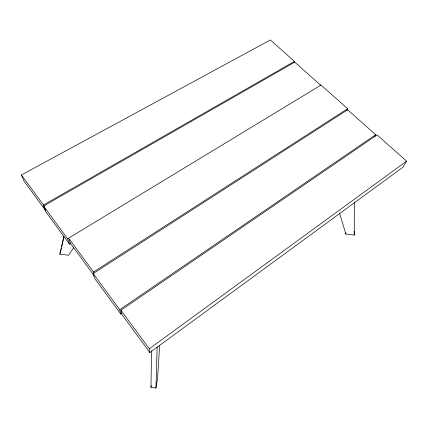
<?xml version="1.0" encoding="UTF-8"?>
<svg xmlns="http://www.w3.org/2000/svg" width="428" height="428" viewBox="0 0 428 428"><rect width="100%" height="100%" fill="white"/><g stroke="black" fill="none" stroke-linecap="round" stroke-linejoin="round"><path stroke-width="0.64" d="M339.474 213.058L345.91 234.052L354.25 235.133L354.309 201.941M159.628 345.343L157.611 378.042L155.958 388.03L150.961 387.372L151.539 350.8M155.958 388.03L157.135 346.873M150.961 387.372L151.277 385.5M73.766 247.475L68.587 255.265L59.813 254.12L63.949 236.053M61.102 249.465L61.402 248.176M61.696 246.886L63.922 237.208M294.143 62.648L294.453 61.397L270.368 39.97L21.4 174.982L24.043 181.188L45.422 210.309M59.813 254.12L60.958 250.113M346.926 110.499L347.638 108.717L321.043 85.054L67.592 238.776L69.561 244.201L70.7 243.505M374.521 137.019L375.65 134.724L347.648 109.782L93.16 273.562L94.716 278.505L120.798 314.072L121.9 313.317M406.6 161.174L402.919 167.22L149.821 352.56L122.007 314.66L120.937 310.263L377.079 134.911L406.6 161.174L149.286 348.788L149.821 352.56M120.798 314.072L119.706 309.669L375.65 134.724M93.935 273.235L93.55 271.989L347.638 108.717M44.41 207.323L43.474 204.985L294.453 61.397M69.561 244.201L45.882 211.908L43.549 206.066L294.742 62.156L320.695 85.263M93.55 271.989L68.624 238.15L70.577 243.586L93.909 275.343M21.4 174.982L43.474 204.985M120.937 310.263L149.286 348.788M43.549 206.066L67.592 238.776M93.16 273.562L119.706 309.669M44.876 208.495L45.577 210.255M354.202 231.409L354.25 235.133M345.904 232.811L345.91 234.052"/></g></svg>
